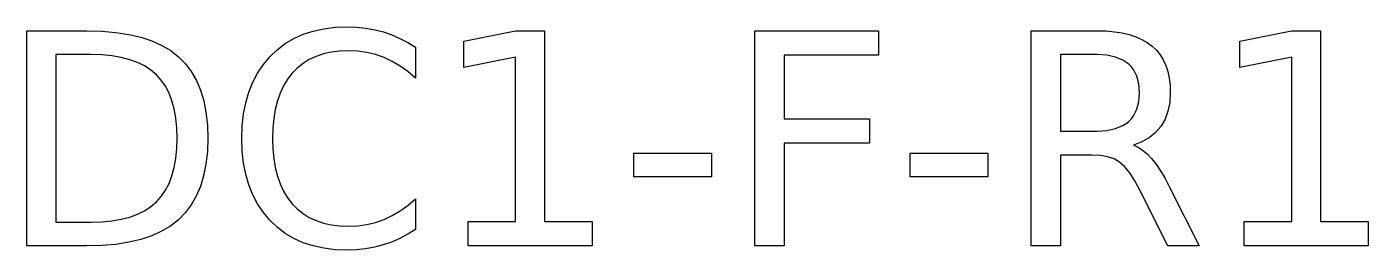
# Model space of a CAD drawing. Header units: millimetres. Extents: x 0.9 to 14.1, y 8.2 to 10.3.
import ezdxf

# ---------------------------------------------------------------- set-up
doc = ezdxf.new("R2010")
doc.units = ezdxf.units.MM

msp = doc.modelspace()

# ---------------------------------------------------------------- linework, layer by layer
for points in [[(0.894319, 10.311653), (1.483732, 10.311653), (1.632705, 10.307647), (1.771425, 10.29563), (1.899893, 10.275602), (2.018109, 10.247563), (2.126071, 10.211512), (2.223782, 10.167451), (2.311239, 10.115378), (2.388444, 10.055294), (2.456018, 9.986688), (2.514582, 9.90905), (2.564136, 9.82238), (2.604681, 9.726679), (2.636215, 9.621945), (2.65874, 9.508179), (2.672254, 9.385381), (2.676759, 9.253551), (2.672232, 9.121044), (2.658651, 8.997636), (2.636015, 8.883326), (2.604325, 8.778115), (2.563581, 8.682003), (2.513783, 8.594989), (2.454931, 8.517074), (2.387024, 8.448257), (2.30953, 8.388006), (2.221917, 8.335789), (2.124185, 8.291605), (2.016333, 8.255455), (1.898362, 8.227338), (1.770271, 8.207255), (1.632061, 8.195205), (1.483732, 8.191188), (0.894319, 8.191188)], [(4.72195, 10.148321), (4.72195, 9.845804), (4.648318, 9.909006), (4.572289, 9.963686), (4.493863, 10.009845), (4.413041, 10.047482), (4.329733, 10.076687), (4.243851, 10.097547), (4.155395, 10.110063), (4.064364, 10.114235), (3.97613, 10.110762), (3.893222, 10.100343), (3.815639, 10.082978), (3.743383, 10.058667), (3.676453, 10.02741), (3.614848, 9.989207), (3.55857, 9.944058), (3.507618, 9.891963), (3.462347, 9.833299), (3.423112, 9.768443), (3.389913, 9.697397), (3.36275, 9.620158), (3.341624, 9.536728), (3.326533, 9.447107), (3.317479, 9.351294), (3.314461, 9.24929), (3.317479, 9.147618), (3.326533, 9.052094), (3.341624, 8.962717), (3.36275, 8.879487), (3.389913, 8.802404), (3.423112, 8.731468), (3.462347, 8.666679), (3.507618, 8.608037), (3.55857, 8.555942), (3.614848, 8.510793), (3.676453, 8.47259), (3.743383, 8.441333), (3.815639, 8.417022), (3.893222, 8.399657), (3.97613, 8.389238), (4.064364, 8.385765), (4.155395, 8.389937), (4.243851, 8.402453), (4.329733, 8.423313), (4.413041, 8.452518), (4.493863, 8.490155), (4.572289, 8.536314), (4.648318, 8.590994), (4.72195, 8.654196), (4.72195, 8.354519), (4.645566, 8.306585), (4.566963, 8.265042), (4.48614, 8.22989), (4.403099, 8.20113), (4.317749, 8.17876), (4.230003, 8.162782), (4.13986, 8.153196), (4.047321, 8.15), (3.930149, 8.154605), (3.819367, 8.168419), (3.714977, 8.191443), (3.616979, 8.223677), (3.525371, 8.26512), (3.440155, 8.315772), (3.36133, 8.375634), (3.288896, 8.444706), (3.223985, 8.521745), (3.167729, 8.605508), (3.120128, 8.695994), (3.081181, 8.793205), (3.05089, 8.89714), (3.029253, 9.007799), (3.016271, 9.125183), (3.011943, 9.24929), (3.016271, 9.37373), (3.029253, 9.491402), (3.05089, 9.602305), (3.081181, 9.70644), (3.120128, 9.803806), (3.167729, 9.894404), (3.223985, 9.978233), (3.288896, 10.055294), (3.36133, 10.124366), (3.440155, 10.184228), (3.525371, 10.23488), (3.616979, 10.276323), (3.714977, 10.308557), (3.819367, 10.331581), (3.930149, 10.345395), (4.047321, 10.35), (4.141103, 10.346849), (4.232134, 10.337395), (4.320412, 10.321639), (4.405939, 10.29958), (4.488803, 10.271219), (4.569093, 10.236556), (4.646809, 10.19559)], [(5.240349, 8.432634), (5.709038, 8.432634), (5.709038, 10.050323), (5.199161, 9.948063), (5.199161, 10.209393), (5.706198, 10.311653), (5.993092, 10.311653), (5.993092, 8.432634), (6.461782, 8.432634), (6.461782, 8.191188), (5.240349, 8.191188)], [(8.065268, 10.311653), (9.283861, 10.311653), (9.283861, 10.070207), (8.352163, 10.070207), (8.352163, 9.445287), (9.192963, 9.445287), (9.192963, 9.203841), (8.352163, 9.203841), (8.352163, 8.191188), (8.065268, 8.191188)], [(11.79348, 9.185378), (11.839328, 9.165316), (11.884555, 9.136378), (11.92916, 9.098564), (11.973144, 9.051872), (12.016862, 8.995949), (12.060668, 8.930439), (12.104564, 8.855342), (12.148548, 8.770658), (12.439703, 8.191188), (12.131504, 8.191188), (11.860232, 8.735152), (11.808082, 8.832707), (11.75673, 8.912331), (11.706177, 8.974024), (11.656424, 9.017786), (11.602586, 9.048233), (11.539784, 9.069981), (11.468016, 9.083029), (11.387282, 9.087379), (11.074823, 9.087379), (11.074823, 8.191188), (10.787928, 8.191188), (10.787928, 10.311653), (11.435571, 10.311653), (11.523584, 10.309278), (11.605826, 10.302155), (11.682299, 10.290282), (11.753002, 10.27366), (11.817935, 10.25229), (11.877098, 10.22617), (11.930492, 10.195301), (11.978115, 10.159684), (12.020057, 10.119273), (12.056407, 10.074024), (12.087165, 10.023937), (12.112331, 9.969012), (12.131904, 9.90925), (12.145885, 9.84465), (12.154273, 9.775212), (12.157069, 9.700936), (12.151255, 9.605068), (12.133812, 9.517721), (12.104741, 9.438896), (12.064041, 9.368593), (12.012246, 9.30761), (11.949887, 9.256746), (11.876965, 9.216002)], [(12.884248, 8.432634), (13.352937, 8.432634), (13.352937, 10.050323), (12.84306, 9.948063), (12.84306, 10.209393), (13.350097, 10.311653), (13.636992, 10.311653), (13.636992, 8.432634), (14.105681, 8.432634), (14.105681, 8.191188), (12.884248, 8.191188)], [(1.181214, 10.075888), (1.181214, 8.426953), (1.52776, 8.426953), (1.633803, 8.43006), (1.732501, 8.43938), (1.823853, 8.454914), (1.90786, 8.476662), (1.984521, 8.504624), (2.053837, 8.538799), (2.115808, 8.579188), (2.170433, 8.625791), (2.2182, 8.679095), (2.259599, 8.73959), (2.294629, 8.807275), (2.323289, 8.88215), (2.345581, 8.964215), (2.361503, 9.05347), (2.371057, 9.149915), (2.374242, 9.253551), (2.371057, 9.356509), (2.361503, 9.452344), (2.345581, 9.541056), (2.323289, 9.622644), (2.294629, 9.697108), (2.259599, 9.764449), (2.2182, 9.824666), (2.170433, 9.87776), (2.115808, 9.924196), (2.053837, 9.964441), (1.984521, 9.998494), (1.90786, 10.026356), (1.823853, 10.048026), (1.732501, 10.063505), (1.633803, 10.072792), (1.52776, 10.075888)], [(11.074823, 10.075888), (11.074823, 9.323144), (11.435571, 9.323144), (11.532904, 9.329136), (11.617544, 9.347111), (11.689489, 9.37707), (11.720702, 9.396543), (11.748741, 9.419012), (11.77354, 9.444389), (11.795033, 9.472583), (11.828099, 9.537427), (11.847938, 9.613545), (11.854551, 9.700936), (11.847938, 9.788238), (11.828099, 9.86409), (11.795033, 9.92849), (11.77354, 9.956396), (11.748741, 9.98144), (11.689489, 10.022761), (11.617544, 10.052276), (11.532904, 10.069985), (11.435571, 10.075888)], [(6.87224, 9.104422), (7.637766, 9.104422), (7.637766, 8.871498), (6.87224, 8.871498)], [(9.5949, 9.104422), (10.360426, 9.104422), (10.360426, 8.871498), (9.5949, 8.871498)]]:
    msp.add_lwpolyline(points, close=True)

doc.saveas('drawing.dxf')
